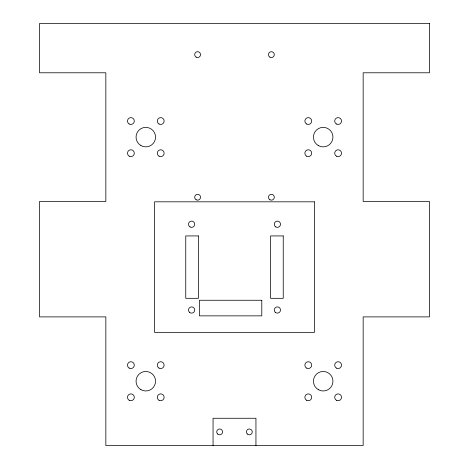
<?xml version="1.0" encoding="UTF-8"?>
<svg xmlns="http://www.w3.org/2000/svg" width="469" height="469" viewBox="0 0 469 469"><rect width="100%" height="100%" fill="white"/><g stroke="black" fill="none" stroke-linecap="round" stroke-linejoin="round"><path stroke-width="0.7" d="M255.945 445.55L255.945 418.26L213.055 418.26L213.055 445.55M429.44 23.45L39.56 23.45L39.56 72.789L105.842 72.789L105.842 201.447L39.56 201.447L39.56 316.892L105.842 316.892L105.842 445.55L363.158 445.55L363.158 316.892L429.44 316.892L429.44 201.447L363.158 201.447L363.158 72.789L429.44 72.789L429.44 23.45M314.423 201.817L154.577 201.817L154.577 332.427L314.423 332.427L314.423 201.817M198.434 235.93L185.765 235.93L185.765 298.313L198.434 298.313L198.434 235.93M283.235 235.93L270.566 235.93L270.566 298.313L283.235 298.313L283.235 235.93M261.79 300.26L199.413 300.26L199.413 315.86L261.79 315.86L261.79 300.26M217.581 433.972A2.925 2.925 0 0 0 222.47 432.658A2.925 2.925 0 0 0 218.888 429.082A2.925 2.925 0 0 0 217.581 433.972M247.286 433.972A2.925 2.925 0 0 0 252.181 432.658A2.925 2.925 0 0 0 248.599 429.082A2.925 2.925 0 0 0 247.286 433.972M196.153 199.771A2.925 2.925 0 0 0 200.544 197.238A2.925 2.925 0 0 0 196.153 194.705A2.925 2.925 0 0 0 196.153 199.771M196.153 57.154A2.925 2.925 0 0 0 200.544 54.621A2.925 2.925 0 0 0 196.153 52.088A2.925 2.925 0 0 0 196.153 57.154M269.921 199.771A2.925 2.925 0 0 0 274.306 197.238A2.925 2.925 0 0 0 269.921 194.705A2.925 2.925 0 0 0 269.921 199.771M269.921 57.154A2.925 2.925 0 0 0 274.306 54.621A2.925 2.925 0 0 0 269.921 52.088A2.925 2.925 0 0 0 269.921 57.154M129.186 400.256A3.412 3.412 0 0 0 134.304 397.302A3.412 3.412 0 0 0 129.186 394.347A3.412 3.412 0 0 0 129.186 400.256M129.186 368.095A3.412 3.412 0 0 0 134.304 365.14A3.412 3.412 0 0 0 129.186 362.185A3.412 3.412 0 0 0 129.186 368.095M159.009 400.256A3.412 3.412 0 0 0 164.127 397.302A3.412 3.412 0 0 0 159.009 394.347A3.412 3.412 0 0 0 159.009 400.256M159.009 368.095A3.412 3.412 0 0 0 164.127 365.14A3.412 3.412 0 0 0 159.009 362.185A3.412 3.412 0 0 0 159.009 368.095M140.929 389.663A9.749 9.749 0 0 0 155.55 381.221A9.749 9.749 0 0 0 140.929 372.779A9.749 9.749 0 0 0 140.929 389.663M129.186 156.154A3.412 3.412 0 0 0 134.304 153.199A3.412 3.412 0 0 0 129.186 150.244A3.412 3.412 0 0 0 129.186 156.154M129.186 123.992A3.412 3.412 0 0 0 134.304 121.037A3.412 3.412 0 0 0 129.186 118.082A3.412 3.412 0 0 0 129.186 123.992M159.009 156.154A3.412 3.412 0 0 0 164.127 153.199A3.412 3.412 0 0 0 159.009 150.244A3.412 3.412 0 0 0 159.009 156.154M159.009 123.992A3.412 3.412 0 0 0 164.127 121.037A3.412 3.412 0 0 0 159.009 118.082A3.412 3.412 0 0 0 159.009 123.992M140.929 145.56A9.749 9.749 0 0 0 155.55 137.118A9.749 9.749 0 0 0 140.929 128.676A9.749 9.749 0 0 0 140.929 145.56M336.402 368.095A3.412 3.412 0 0 0 341.52 365.14A3.412 3.412 0 0 0 336.402 362.185A3.412 3.412 0 0 0 336.402 368.095M336.402 400.256A3.412 3.412 0 0 0 341.52 397.302A3.412 3.412 0 0 0 336.402 394.347A3.412 3.412 0 0 0 336.402 400.256M306.579 368.095A3.412 3.412 0 0 0 311.697 365.14A3.412 3.412 0 0 0 306.579 362.185A3.412 3.412 0 0 0 306.579 368.095M306.579 400.256A3.412 3.412 0 0 0 311.697 397.302A3.412 3.412 0 0 0 306.579 394.347A3.412 3.412 0 0 0 306.579 400.256M318.322 389.663A9.749 9.749 0 0 0 332.943 381.221A9.749 9.749 0 0 0 318.322 372.779A9.749 9.749 0 0 0 318.322 389.663M336.402 123.992A3.412 3.412 0 0 0 341.52 121.037A3.412 3.412 0 0 0 336.402 118.082A3.412 3.412 0 0 0 336.402 123.992M336.402 156.154A3.412 3.412 0 0 0 341.52 153.199A3.412 3.412 0 0 0 336.402 150.244A3.412 3.412 0 0 0 336.402 156.154M306.579 123.992A3.412 3.412 0 0 0 311.697 121.037A3.412 3.412 0 0 0 306.579 118.082A3.412 3.412 0 0 0 306.579 123.992M306.579 156.154A3.412 3.412 0 0 0 311.697 153.199A3.412 3.412 0 0 0 306.579 150.244A3.412 3.412 0 0 0 306.579 156.154M318.322 145.56A9.749 9.749 0 0 0 332.943 137.118A9.749 9.749 0 0 0 318.322 128.676A9.749 9.749 0 0 0 318.322 145.56M189.406 312.213A3.119 3.119 0 0 0 194.629 310.818A3.119 3.119 0 0 0 190.807 306.996A3.119 3.119 0 0 0 189.406 312.213M190.056 226.937A3.119 3.119 0 0 0 194.735 224.235A3.119 3.119 0 0 0 190.056 221.538A3.119 3.119 0 0 0 190.056 226.937M275.18 312.213A3.119 3.119 0 0 0 280.398 310.818A3.119 3.119 0 0 0 276.581 306.996A3.119 3.119 0 0 0 275.18 312.213M275.825 226.937A3.119 3.119 0 0 0 280.503 224.235A3.119 3.119 0 0 0 275.825 221.538A3.119 3.119 0 0 0 275.825 226.937"/></g></svg>
